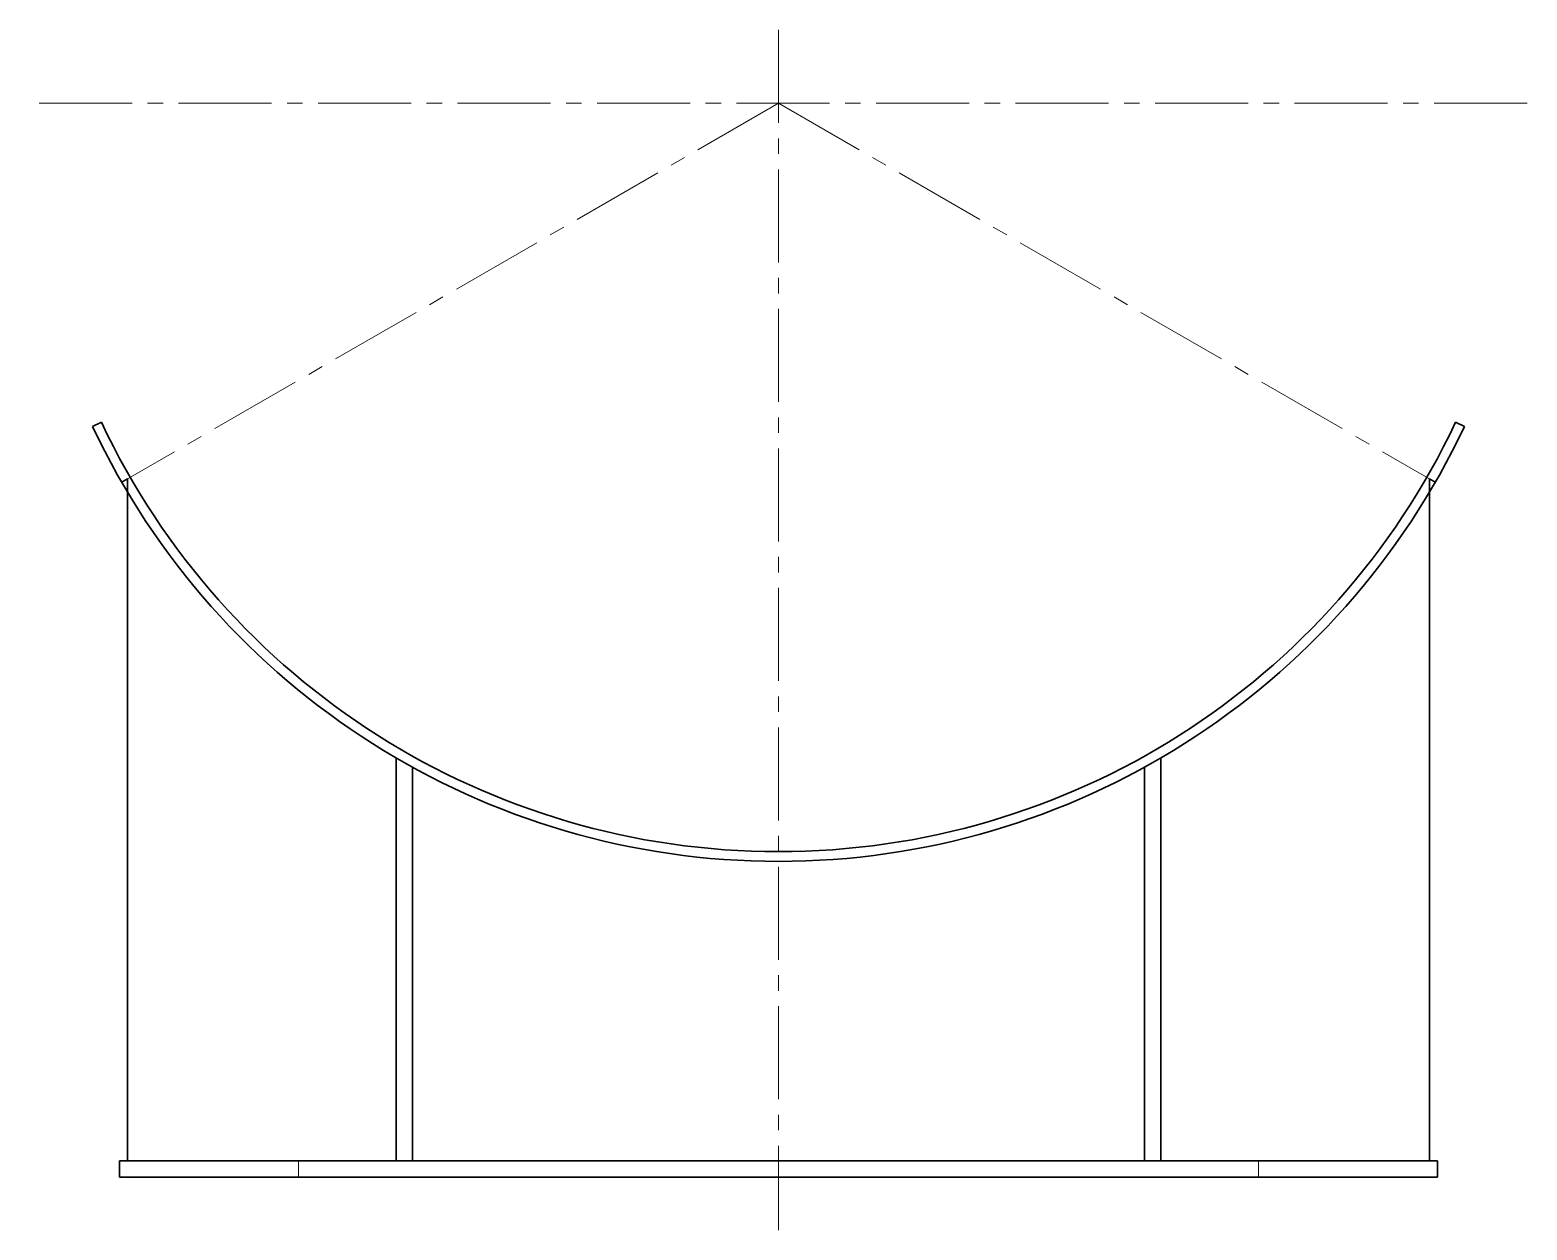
# Paper-space layout '布局1' of a CAD drawing. Header units: millimetres. Extents: x -730 to 1207, y -2912 to -1856.
# Drawn here: x 1114.9 to 1206.9, y -1953.6 to -1879.8 of the extents above; entities outside this region: 34.
import ezdxf

# ---------------------------------------------------------------- set-up
doc = ezdxf.new("R2010")
doc.units = ezdxf.units.MM
doc.header["$PDMODE"] = 1
doc.linetypes.add('CENTER2', pattern=[28.575, 19.05, -3.175, 3.175, -3.175])
for name, color, linetype, lineweight in [('1粗实线', 7, 'Continuous', 30), ('3中心线', 1, 'CENTER2', 18), ('8标注', 3, 'Continuous', 18)]:
    doc.layers.add(name, color=color, linetype=linetype, lineweight=lineweight)

psp = doc.layouts.new('布局1')

# ---------------------------------------------------------------- linework, layer by layer
at = {"layer": '1粗实线'}
for p, q in [((1119.315, -1903.93), (1118.773, -1904.186)), ((1202.538, -1903.93), (1203.081, -1904.186)), ((1120.57, -1907.622), (1120.927, -1907.416)), ((1120.927, -1907.416), (1120.927, -1949.322)), ((1201.284, -1907.622), (1200.927, -1907.416)), ((1200.927, -1907.416), (1200.927, -1949.322)), ((1137.427, -1949.322), (1137.427, -1924.563)), ((1184.427, -1949.322), (1184.427, -1924.563)), ((1138.427, -1949.322), (1138.427, -1925.13)), ((1183.427, -1949.322), (1183.427, -1925.13)), ((1120.427, -1949.322), (1120.427, -1950.322)), ((1120.427, -1949.322), (1201.427, -1949.322)), ((1201.427, -1950.322), (1201.427, -1949.322)), ((1120.427, -1950.322), (1201.427, -1950.322))]:
    psp.add_line(p, q, dxfattribs=at)
for radius in [46.6, 46]:
    psp.add_arc((1160.927, -1884.322), radius, 205.23086, 334.76914, dxfattribs=at)
at = {"layer": '1粗实线', "color": 0, "linetype": 'ByBlock'}
for p in [(-690.43, -1855.503), (-717.114, -1860.227), (-698.378, -1863.903), (-687.179, -1863.903), (-687.179, -1871.103), (-711.179, -1878.549), (-687.179, -1878.549), (-690.43, -1879.503), (-703.375, -2887.715), (-730.059, -2892.44), (-711.323, -2896.115), (-700.124, -2896.115), (-700.124, -2903.315), (-724.124, -2910.761), (-700.124, -2910.761), (-703.375, -2911.715)]:
    psp.add_point(p, dxfattribs=at)
at = {"layer": '1粗实线', "linetype": 'ByBlock'}
for p in [(-688.139, -1855.503), (-710.496, -1864.623), (-710.219, -1865.103), (-710.219, -1869.903), (-710.496, -1870.383), (-711.179, -1871.566), (-711.179, -1878.543), (-711.179, -1878.543), (-701.084, -2887.715), (-723.441, -2896.835), (-723.164, -2897.315), (-723.441, -2902.595), (-723.164, -2902.115), (-724.124, -2903.778), (-724.124, -2910.755), (-724.124, -2910.755)]:
    psp.add_point(p, dxfattribs=at)
at = {"layer": '3中心线', "ltscale": 0.3}
for p, q in [((1160.927, -1879.819), (1160.927, -1953.578)), ((1206.927, -1884.322), (1114.927, -1884.322)), ((1160.927, -1884.322), (1120.57, -1907.622)), ((1160.927, -1884.322), (1201.284, -1907.622))]:
    psp.add_line(p, q, dxfattribs=at)
at = {"layer": '3中心线'}
for p, q in [((1131.427, -1949.322), (1131.427, -1950.322)), ((1190.427, -1950.322), (1190.427, -1949.322))]:
    psp.add_line(p, q, dxfattribs=at)
at = {"layer": '8标注'}
for p in [(-711.179, -1863.44), (-724.124, -2895.652)]:
    psp.add_point(p, dxfattribs=at)

doc.saveas('drawing.dxf')
